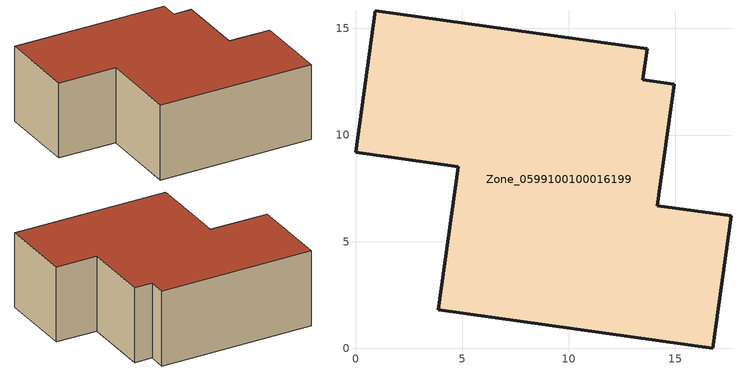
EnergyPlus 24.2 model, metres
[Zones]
Zone_0599100100016199
 floor ground (C_G): 0.94,15.84 13.68,14.04 13.47,12.6 14.95,12.37 14.15,6.7 17.6,6.21 16.75,0 3.87,1.82 4.82,8.52 0,9.2 z0
 wall outside (C_F): 13.68,14.04 0.94,15.84 0,9.2 4.82,8.52 3.87,1.82 16.75,0 17.6,6.21 14.15,6.7 14.95,12.37 13.47,12.6 13.68,14.04 z0:6.35
 roof outside (C_R): 14.15,6.7 14.95,12.37 13.47,12.6 13.68,14.04 0.94,15.84 0,9.2 4.82,8.52 3.87,1.82 16.75,0 17.6,6.21 z6.35
[BUILDING]
Pand.0599100100016199: North Axis=0; Terrain=City; Loads Convergence Tolerance Value=0.04; Temperature Convergence Tolerance Value=0.4; Solar Distribution=FullExterior; Maximum Number of Warmup Days=25; Minimum Number of Warmup Days=1
[Site:Location]
Rotterdam.The.Hague.AP_ZH_NLD Design_Conditions: Latitude=51.96; Longitude=4.45; Time Zone=1; Elevation=-4.5
[SITE:GROUNDTEMPERATURE:BUILDINGSURFACE]
18, 18, 18, 18, 18, 18, 18, 18, 18, 18, 18, 18
[MATERIAL] Thermal Absorptance=0.9; Solar Absorptance=0.7; Visible Absorptance=0.7
Name | Roughness | Thickness | Conductivity | Density | Specific Heat
G.D.2015-2018 | MediumSmooth | 0.15 | 0.0428571 | 540 | 1210
F.D.2015-2018 | Rough | 0.3 | 0.0666667 | 1920 | 840
R.D.2015-2018 | MediumRough | 0.2 | 0.0333333 | 1500 | 1000
[CONSTRUCTION]
C_G: G.D.2015-2018
C_F: F.D.2015-2018
C_R: R.D.2015-2018
[ZONE]
Zone_0599100100016199: Type=1; Multiplier=1; Ceiling Height=Autocalculate; Volume=Autocalculate; Floor Area=autocalculate; Part of Total Floor Area=Yes
[ZONEINFILTRATION:DESIGNFLOWRATE]
Infil_Zone_0599100100016199: Zone or ZoneList or Space or SpaceList=Zone_0599100100016199; Schedule=AlwaysOn; Design Flow Rate Calculation Method=Flow/Area; Flow Rate per Floor Area=0.0021; Constant Term Coefficient=1; Temperature Term Coefficient=0; Velocity Term Coefficient=0; Velocity Squared Term Coefficient=0
[HVACTEMPLATE:ZONE:IDEALLOADSAIRSYSTEM]
Zone_0599100100016199: Maximum Heating Supply Air Temperature=50; Minimum Cooling Supply Air Temperature=13; Maximum Heating Supply Air Humidity Ratio=0.0156; Minimum Cooling Supply Air Humidity Ratio=0.0077; Heating Limit=NoLimit; Cooling Limit=NoLimit; Dehumidification Control Type=ConstantSensibleHeatRatio; Cooling Sensible Heat Ratio=0.7; Dehumidification Setpoint=60; Humidification Control Type=None; Humidification Setpoint=30; Outdoor Air Method=None; Outdoor Air Flow Rate per Person=0.00944; Outdoor Air Flow Rate per Zone Floor Area=0; Outdoor Air Flow Rate per Zone=0; Demand Controlled Ventilation Type=None; Outdoor Air Economizer Type=NoEconomizer; Heat Recovery Type=None; Sensible Heat Recovery Effectiveness=0.7; Latent Heat Recovery Effectiveness=0.65
[ZONECONTROL:THERMOSTAT]
ThermostatControl_Zone_0599100100016199: Zone or ZoneList=Zone_0599100100016199; Control Type Schedule=DualSetpointControlType; Control 1=Thermostat_Zone_0599100100016199; Temperature Difference Between Cutout And Setpoint=0
[THERMOSTATSETPOINT:DUALSETPOINT]
Thermostat_Zone_0599100100016199: Heating Setpoint Temperature Schedule=HeatingSetpoint_Zone_0599100100016199; Cooling Setpoint Temperature Schedule=CoolingSetpoint_Zone_0599100100016199
[SCHEDULE:COMPACT]
HeatingSetpoint_Zone_0599100100016199: Through: 12/31, For: AllDays, Until: 24:00, 21
CoolingSetpoint_Zone_0599100100016199: Through: 12/31, For: AllDays, Until: 24:00, 24
DualSetpointControlType: Through: 12/31, For: AllDays, Until: 24:00, 4
AlwaysOn: Through: 12/31, For: AllDays, Until: 24:00, 1
